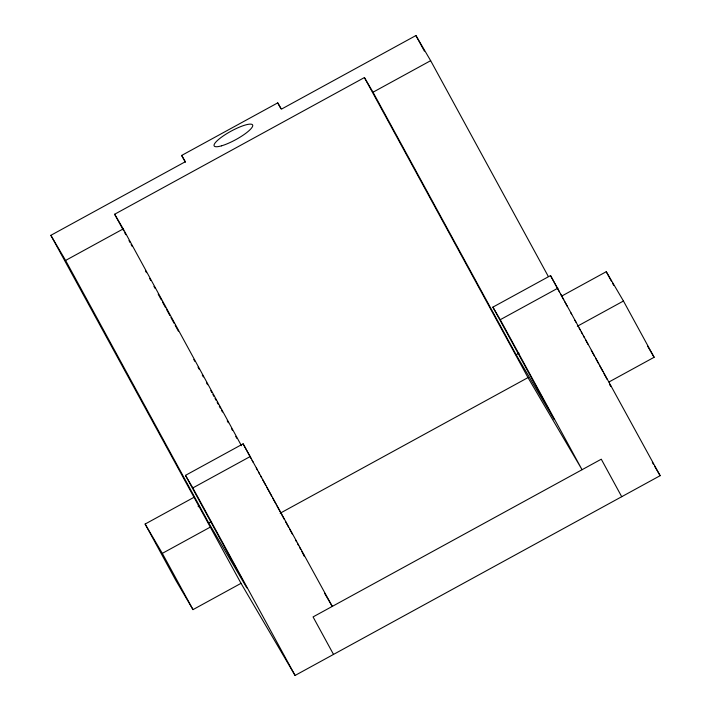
<?xml version="1.0" encoding="UTF-8"?>
<svg xmlns="http://www.w3.org/2000/svg" width="711" height="711" viewBox="0 0 711 711"><rect width="100%" height="100%" fill="white"/><g stroke="black" fill="none" stroke-linecap="round" stroke-linejoin="round"><path stroke-width="1.07" d="M185.367 162.25L181.661 155.442L277.734 102.873L281.414 109.147L415.917 35.55L430.653 60.675L548.35 276.535M123.67 230.808L114.64 214.242L364.414 77.561L373.017 92.217L516.15 354.753L554.233 419.65L492.892 307.134L550.536 275.592L660.146 475.677L295.083 675.45L241.029 583.331L50.854 235.323L185.349 161.717L181.661 155.442M50.854 235.323L65.599 260.439L123.234 228.898L241.456 445.735M373.017 92.217L430.653 60.675M65.599 260.439L208.732 522.976L246.815 587.881L185.473 475.366L243.118 443.824L332.277 606.403L324.474 593.107M185.473 475.366L192.841 487.924L250.485 456.382M492.892 307.134L500.26 319.701L557.904 288.159M241.029 583.331L193.001 609.62L175.795 580.309L145.124 524.051L193.596 497.522M561.654 296.114L606.252 271.709L623.449 301.02L654.129 357.278L608.972 381.985M208.732 522.976L211.62 521.403M516.15 354.753L519.039 353.171M145.124 524.051L162.321 553.362L210.358 527.073M577.341 326.251L623.449 301.02M280.17 513.218L527.997 377.603L582.06 469.713L500.26 319.701M647.463 345.928L654.129 357.278M609.638 384.287L610.758 386.197L609.762 384.224M652.342 462.381L653.462 464.283M654.573 466.185L660.146 475.677M114.64 214.242L123.234 228.898M303.339 554.429L304.459 556.34L301.82 551.487M606.252 271.709L611.54 281.405M612.598 283.351L613.655 285.289M550.536 275.592L559.521 292.079M560.579 294.025L563.752 299.846M564.81 301.784L567.458 306.637M570.631 312.449L571.688 314.395M574.861 320.208L575.919 322.154M579.092 327.975L580.149 329.913M581.207 331.85L582.265 333.788M583.322 335.734L584.38 337.672M585.437 339.609L588.077 344.462M591.25 350.283L594.423 356.104M595.489 358.042L598.662 363.863M599.72 365.801L602.892 371.622M603.95 373.559L607.123 379.381M415.917 35.55L424.405 51.121M621.716 496.705L601.275 459.199L313.062 616.917L333.512 654.422M364.414 77.561L527.997 377.603M277.734 102.873L280.907 108.703M243.118 443.824L251.045 458.373M252.103 460.31L253.16 462.248M256.333 468.069L257.391 470.007M258.449 471.953L259.506 473.89M260.564 475.828L261.621 477.765M262.679 479.712L265.852 485.533M266.909 487.47L271.673 496.198M272.731 498.135L275.904 503.957M276.961 505.894L280.134 511.716M281.192 513.662L284.364 519.474M285.422 521.421L288.595 527.233M289.653 529.18L292.301 534.023M295.474 539.845L296.531 541.791M297.589 543.728L298.647 545.666M299.704 547.603L300.762 549.55M124.727 232.755L125.794 234.701M128.975 240.549L130.042 242.495M131.1 244.442L132.166 246.388M145.444 270.749L146.502 272.695M149.692 278.543L150.75 280.49M153.94 286.329L155.007 288.284M158.189 294.123L161.379 299.971M162.437 301.917L165.627 307.765M166.685 309.712L169.876 315.56M170.933 317.506L174.124 323.354M175.182 325.3L178.372 331.148M193.774 359.393L194.841 361.339M198.022 367.187L199.089 369.133M202.271 374.981L203.337 376.928M206.519 382.776L207.585 384.722M210.767 390.57L211.834 392.516M212.891 394.463L213.958 396.409M215.024 398.364L216.082 400.311M217.148 402.257L218.206 404.204M219.272 406.15L220.33 408.105M221.397 410.051L222.454 411.998M227.236 420.77L228.302 422.716M231.484 428.555L232.55 430.51M235.732 436.35L236.799 438.305M192.841 487.924L295.083 675.45M162.321 553.362L193.001 609.62M199.364 506.863A21.899 4.853 -28.6 0 1 198.076 506.143M221.539 145.826A21.899 4.853 -28.6 0 0 252.574 126.362A21.899 4.853 -28.6 0 0 226.036 134.112A21.899 4.853 -28.6 0 0 221.539 145.826"/></g></svg>
